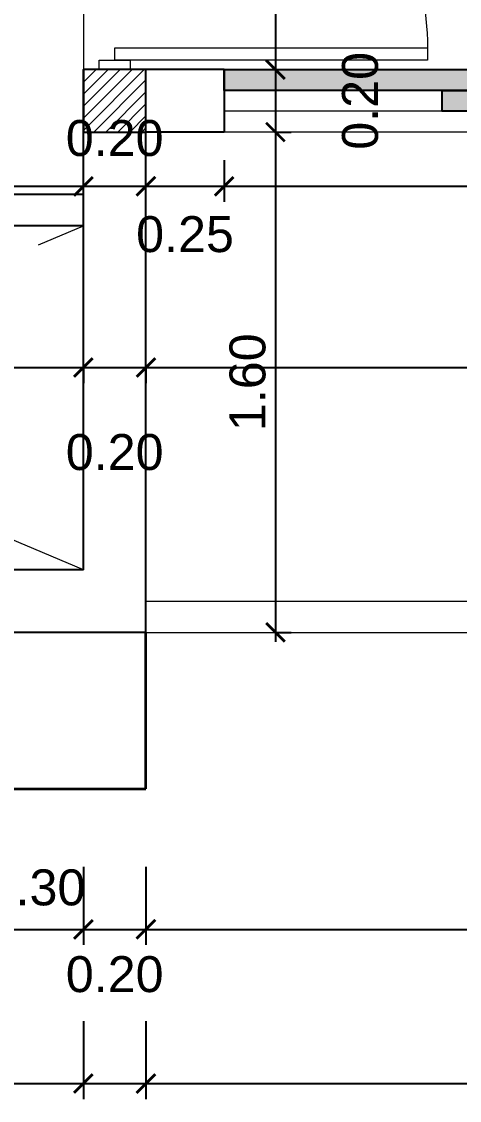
# Model space of a CAD drawing. Header units: feet. Extents: x -417 to 46, y -646 to -218.
# Drawn here: x -68.086 to -66.686, y -292.729 to -289.279 of the extents above; entities that cross this region are included whole.
import ezdxf

# ---------------------------------------------------------------- set-up
doc = ezdxf.new("R2010")
doc.units = ezdxf.units.FT
doc.header["$MEASUREMENT"] = 0
doc.linetypes.add('DASHED', pattern=[19.049999999999997, 12.7, -6.349999999999999])
for name, color, linetype, lineweight in [('A-GENM', 8, 'Continuous', 9), ('A-WALL', 4, 'Continuous', 25), ('closet', 8, 'Continuous', 5), ('DIM-COTAS', 1, 'Continuous', 5), ('MB', 2, 'Continuous', 20), ('Piso', 8, 'Continuous', 9), ('puertas', 8, 'Continuous', 9), ('vuelo', 251, 'DASHED', 13)]:
    doc.layers.add(name, color=color, linetype=linetype, lineweight=lineweight)
for name, color, linetype in [('columna', 9, 'Continuous'), ('DIM', 10, 'Continuous'), ('escalera', 2, 'Continuous'), ('PERT-VENT', 2, 'Continuous')]:
    doc.layers.add(name, color=color, linetype=linetype)
doc.styles.get("Standard").update_dxf_attribs({"font": 'arial.ttf', "height": 0.115})
doc.dimstyles.new('KEILY', dxfattribs={"dimtxt": 0.115, "dimasz": 0.06, "dimexe": 0.05, "dimexo": 0.2, "dimgap": 0.03, "dimtad": 1, "dimzin": 1, "dimdsep": 46, "dimtxsty": 'Standard', "dimblk": 'ARCHTICK', "dimcen": 2.5, "dimdle": 0.03, "dimclrd": 256, "dimclre": 256, "dimclrt": 7, "dimadec": 0, "dimazin": 0, "dimtfac": 1, "dimtmove": 2, "dimatfit": 3, "dimfxl": 0.2, "dimfxlon": 1, "dimtolj": 1, "dimtzin": 1, "dimarcsym": 0})

# ---------------------------------------------------------------- blocks, each defined once
blk = doc.blocks.new('A$C4D292AF4')
at = {"layer": 'puertas'}
for points in [[(0.02999999999997272, 0.04999999999999716), (0.06999999999999318, 0.04999999999999716), (0.06999999999999318, 1.049999999999997), (0.02999999999997272, 1.049999999999997)], [(0, 0), (0.02999999999997272, 0), (0.02999999999997272, 0.1000000000000014), (0, 0.1000000000000014)], [(0.9700000000000273, 0), (1, 0), (1, 0.1000000000000014), (0.9700000000000273, 0.1000000000000014)]]:
    blk.add_lwpolyline(points, close=True, dxfattribs=at)
blk.add_arc((0.06772249555149301, 0.1465265747330164), 0.9034762958651779, 357.0481173132512, 89.85556728879193, dxfattribs=at)
blk = doc.blocks.new('A$C6DF15AF1')
for points in [[(1.602687803210188, 0.1333333402945414), (2.399999964192546, 0.1333333402942856), (2.399999964192546, 0.2000000069610053), (1.602687803210301, 0.2000000069611474)], [(0.7955299393407813, 0.06666667362787848), (1.702687803210267, 0.0666666736277648), (1.702687803210324, 0.1333333402944561), (0.7955299393407813, 0.1333333402944845)], [(-3.580731799956993e-08, 6.960846121728537e-09), (0.8955299393409177, 6.961215603951132e-09), (0.8955299393408609, 0.06666667362782164), (-3.580731799956993e-08, 0.06666667362756584)]]:
    blk.add_hatch(color=256).paths.add_polyline_path(points)
at = {"layer": 'PERT-VENT', "extrusion": (-6.288880677460709e-16, -1.940366471243193e-15, -1)}
for points in [[(-1.602687803210188, 0.1333333402945414), (-2.399999964192546, 0.1333333402942856), (-2.399999964192546, 0.2000000069610053), (-1.602687803210301, 0.2000000069611474)], [(-0.7955299393407813, 0.06666667362787848), (-1.702687803210267, 0.0666666736277648), (-1.702687803210324, 0.1333333402944561), (-0.7955299393407813, 0.1333333402944845)], [(3.580731799956993e-08, 6.960846121728537e-09), (-0.8955299393409177, 6.961215603951132e-09), (-0.8955299393408609, 0.06666667362782164), (3.580731799956993e-08, 0.06666667362756584)]]:
    blk.add_lwpolyline(points, close=True, dxfattribs=at)
at = {"layer": 'Piso'}
for p, q in [((-3.580743168640765e-08, 0.2000000069620285), (2.399999964192546, 0.2000000069610053)), ((-3.580737484298879e-08, 6.960846121728537e-09), (2.399999964192659, 6.962011411815183e-09))]:
    blk.add_line(p, q, dxfattribs=at)
at = {"layer": 'Piso', "extrusion": (-6.288880677460709e-16, -1.940366471243193e-15, -1)}
for p, q in [((0.7955299393407813, 0.1333333402944845), (-3.580731799956993e-08, 0.1333333402942856)), ((1.702687803210267, 0.0666666736277648), (2.399999964192602, 0.0666666736277648))]:
    blk.add_line(p, q, dxfattribs=at)
blk = doc.blocks.new('_ArchTick')
at = {"layer": 'DIM-COTAS', "color": 0, "const_width": 0.15}
blk.add_lwpolyline([(-0.5, -0.5), (0.5, 0.5)], dxfattribs=at)
blk = doc.blocks.new('*D1096')
at = {"layer": 'Defpoints', "color": 0, "transparency": 16777216}
for p in [(-64.86451343938853, -291.2320755191466), (-59.97139579834058, -291.2320755191466), (-68.06451343938836, -291.7786972283984)]:
    blk.add_point(p, dxfattribs=at)
at = {"layer": 'DIM', "lineweight": -2, "transparency": 16777216}
for p, q in [((-59.97139579834058, -291.8086972283983), (-59.97139579834058, -291.2020755191467)), ((-60.17139579834058, -291.2320755191466), (-59.92139579834058, -291.2320755191466)), ((-60.17139579834058, -291.7786972283984), (-59.92139579834058, -291.7786972283984))]:
    blk.add_line(p, q, dxfattribs=at)
at = {"layer": 'DIM', "lineweight": -2, "transparency": 16777216, "xscale": 0.06, "yscale": 0.06, "zscale": 0.06}
for p, rotation in [((-59.97139579834058, -291.2320755191466), 90), ((-59.97139579834058, -291.7786972283984), 270)]:
    blk.add_blockref('_ArchTick', p, dxfattribs=dict(at, rotation=rotation))
at = {"layer": 'DIM', "color": 7, "transparency": 16777216, "insert": (-60.06011169192853, -291.5053863737725), "char_height": 0.115, "attachment_point": 5, "rotation": 90}
blk.add_mtext('\\A1;0.55', dxfattribs=at)
blk = doc.blocks.new('*D1236')
at = {"layer": 'Defpoints', "color": 0, "transparency": 16777216}
for p in [(-67.8882630369246, -291.0320755191466), (-68.18826303692464, -291.2320755191466), (-67.8882630369246, -292.1819140147135)]:
    blk.add_point(p, dxfattribs=at)
at = {"layer": 'DIM', "lineweight": -2, "transparency": 16777216}
for p, q in [((-68.18826303692464, -291.9819140147135), (-68.18826303692464, -292.2319140147135)), ((-67.8882630369246, -291.9819140147135), (-67.8882630369246, -292.2319140147135)), ((-68.21826303692464, -292.1819140147135), (-67.8582630369246, -292.1819140147135))]:
    blk.add_line(p, q, dxfattribs=at)
at = {"layer": 'DIM', "lineweight": -2, "transparency": 16777216, "xscale": 0.06, "yscale": 0.06, "zscale": 0.06, "rotation": 180}
blk.add_blockref('_ArchTick', (-68.18826303692464, -292.1819140147135), dxfattribs=at)
at = {"layer": 'DIM', "lineweight": -2, "transparency": 16777216, "xscale": 0.06, "yscale": 0.06, "zscale": 0.06}
blk.add_blockref('_ArchTick', (-67.8882630369246, -292.1819140147135), dxfattribs=at)
at = {"layer": 'DIM', "color": 7, "transparency": 16777216, "insert": (-68.03826303692462, -292.0484707374179), "char_height": 0.115, "attachment_point": 5}
blk.add_mtext('\\A1;0.30', dxfattribs=at)
blk = doc.blocks.new('*D1237')
at = {"layer": 'Defpoints', "color": 0, "transparency": 16777216}
for p in [(-67.8882630369246, -291.0320755191466), (-67.68826303692467, -291.2320755191466), (-67.68826303692467, -292.1819140147135)]:
    blk.add_point(p, dxfattribs=at)
at = {"layer": 'DIM', "lineweight": -2, "transparency": 16777216}
for p, q in [((-67.8882630369246, -291.9819140147135), (-67.8882630369246, -292.2319140147135)), ((-67.68826303692467, -291.9819140147135), (-67.68826303692467, -292.2319140147135)), ((-67.9182630369246, -292.1819140147135), (-67.65826303692467, -292.1819140147135))]:
    blk.add_line(p, q, dxfattribs=at)
at = {"layer": 'DIM', "lineweight": -2, "transparency": 16777216, "xscale": 0.06, "yscale": 0.06, "zscale": 0.06, "rotation": 180}
blk.add_blockref('_ArchTick', (-67.8882630369246, -292.1819140147135), dxfattribs=at)
at = {"layer": 'DIM', "lineweight": -2, "transparency": 16777216, "xscale": 0.06, "yscale": 0.06, "zscale": 0.06}
blk.add_blockref('_ArchTick', (-67.68826303692467, -292.1819140147135), dxfattribs=at)
at = {"layer": 'DIM', "color": 7, "transparency": 16777216, "insert": (-67.78826303692463, -292.3259754264685), "char_height": 0.115, "attachment_point": 5}
blk.add_mtext('\\A1;0.20', dxfattribs=at)
blk = doc.blocks.new('*D1238')
at = {"layer": 'Defpoints', "color": 0, "transparency": 16777216}
for p in [(-64.6882630369247, -290.4820755191466), (-67.68826303692467, -291.2320755191466), (-64.6882630369247, -292.1819140147135)]:
    blk.add_point(p, dxfattribs=at)
at = {"layer": 'DIM', "lineweight": -2, "transparency": 16777216}
for p, q in [((-67.68826303692467, -291.9819140147135), (-67.68826303692467, -292.2319140147135)), ((-64.6882630369247, -291.9819140147135), (-64.6882630369247, -292.2319140147135)), ((-67.71826303692467, -292.1819140147135), (-64.6582630369247, -292.1819140147135))]:
    blk.add_line(p, q, dxfattribs=at)
at = {"layer": 'DIM', "lineweight": -2, "transparency": 16777216, "xscale": 0.06, "yscale": 0.06, "zscale": 0.06, "rotation": 180}
blk.add_blockref('_ArchTick', (-67.68826303692467, -292.1819140147135), dxfattribs=at)
at = {"layer": 'DIM', "lineweight": -2, "transparency": 16777216, "xscale": 0.06, "yscale": 0.06, "zscale": 0.06}
blk.add_blockref('_ArchTick', (-64.6882630369247, -292.1819140147135), dxfattribs=at)
at = {"layer": 'DIM', "color": 7, "transparency": 16777216, "insert": (-66.18826303692468, -292.0931588987517), "char_height": 0.115, "attachment_point": 5}
blk.add_mtext('\\A1;3.00', dxfattribs=at)
blk = doc.blocks.new('*D1082')
at = {"layer": 'Defpoints', "color": 0, "transparency": 16777216}
for p in [(-70.48826303692451, -291.0320755191466), (-67.8882630369246, -291.0320755191466), (-67.8882630369246, -292.6751348344565)]:
    blk.add_point(p, dxfattribs=at)
at = {"layer": 'DIM', "lineweight": -2, "transparency": 16777216}
for p, q in [((-70.48826303692451, -292.4751348344565), (-70.48826303692451, -292.7251348344565)), ((-67.8882630369246, -292.4751348344565), (-67.8882630369246, -292.7251348344565)), ((-70.51826303692451, -292.6751348344565), (-67.8582630369246, -292.6751348344565))]:
    blk.add_line(p, q, dxfattribs=at)
at = {"layer": 'DIM', "lineweight": -2, "transparency": 16777216, "xscale": 0.06, "yscale": 0.06, "zscale": 0.06, "rotation": 180}
blk.add_blockref('_ArchTick', (-70.48826303692451, -292.6751348344565), dxfattribs=at)
at = {"layer": 'DIM', "lineweight": -2, "transparency": 16777216, "xscale": 0.06, "yscale": 0.06, "zscale": 0.06}
blk.add_blockref('_ArchTick', (-67.8882630369246, -292.6751348344565), dxfattribs=at)
at = {"layer": 'DIM', "color": 7, "transparency": 16777216, "insert": (-69.18826303692455, -292.5864189408685), "char_height": 0.115, "attachment_point": 5}
blk.add_mtext('\\A1;2.60', dxfattribs=at)
blk = doc.blocks.new('*D1083')
at = {"layer": 'Defpoints', "color": 0, "transparency": 16777216}
for p in [(-67.8882630369246, -291.0320755191466), (-67.68826303692467, -291.2320755191466), (-67.68826303692467, -292.6751348344565)]:
    blk.add_point(p, dxfattribs=at)
at = {"layer": 'DIM', "lineweight": -2, "transparency": 16777216}
for p, q in [((-67.8882630369246, -292.4751348344565), (-67.8882630369246, -292.7251348344565)), ((-67.68826303692467, -292.4751348344565), (-67.68826303692467, -292.7251348344565)), ((-67.9182630369246, -292.6751348344565), (-67.65826303692467, -292.6751348344565))]:
    blk.add_line(p, q, dxfattribs=at)
at = {"layer": 'DIM', "lineweight": -2, "transparency": 16777216, "xscale": 0.06, "yscale": 0.06, "zscale": 0.06, "rotation": 180}
blk.add_blockref('_ArchTick', (-67.8882630369246, -292.6751348344565), dxfattribs=at)
at = {"layer": 'DIM', "lineweight": -2, "transparency": 16777216, "xscale": 0.06, "yscale": 0.06, "zscale": 0.06}
blk.add_blockref('_ArchTick', (-67.68826303692467, -292.6751348344565), dxfattribs=at)
at = {"layer": 'DIM', "color": 7, "transparency": 16777216, "insert": (-67.78826303692463, -292.9462825152205), "char_height": 0.115, "attachment_point": 5}
blk.add_mtext('\\A1;0.20', dxfattribs=at)
blk = doc.blocks.new('*D1084')
at = {"layer": 'Defpoints', "color": 0, "transparency": 16777216}
for p in [(-64.6882630369247, -290.4820755191466), (-67.68826303692467, -291.2320755191466), (-64.6882630369247, -292.6751348344565)]:
    blk.add_point(p, dxfattribs=at)
at = {"layer": 'DIM', "lineweight": -2, "transparency": 16777216}
for p, q in [((-67.68826303692467, -292.4751348344565), (-67.68826303692467, -292.7251348344565)), ((-64.6882630369247, -292.4751348344565), (-64.6882630369247, -292.7251348344565)), ((-67.71826303692467, -292.6751348344565), (-64.6582630369247, -292.6751348344565))]:
    blk.add_line(p, q, dxfattribs=at)
at = {"layer": 'DIM', "lineweight": -2, "transparency": 16777216, "xscale": 0.06, "yscale": 0.06, "zscale": 0.06, "rotation": 180}
blk.add_blockref('_ArchTick', (-67.68826303692467, -292.6751348344565), dxfattribs=at)
at = {"layer": 'DIM', "lineweight": -2, "transparency": 16777216, "xscale": 0.06, "yscale": 0.06, "zscale": 0.06}
blk.add_blockref('_ArchTick', (-64.6882630369247, -292.6751348344565), dxfattribs=at)
at = {"layer": 'DIM', "color": 7, "transparency": 16777216, "insert": (-66.18826303692468, -292.5863797184947), "char_height": 0.115, "attachment_point": 5}
blk.add_mtext('\\A1;3.00', dxfattribs=at)
blk = doc.blocks.new('*D1086')
at = {"layer": 'Defpoints', "color": 0, "transparency": 16777216}
for p in [(-77.73826303692454, -292.7251348344565), (-60.63826303692463, -292.7251348344565), (-60.63826303692463, -293.3160099214625)]:
    blk.add_point(p, dxfattribs=at)
at = {"layer": 'DIM', "lineweight": -2, "transparency": 16777216}
for p, q in [((-77.73826303692454, -293.1160099214625), (-77.73826303692454, -293.3660099214625)), ((-60.63826303692463, -293.1160099214625), (-60.63826303692463, -293.3660099214625)), ((-77.76826303692454, -293.3160099214625), (-60.60826303692463, -293.3160099214625))]:
    blk.add_line(p, q, dxfattribs=at)
at = {"layer": 'DIM', "lineweight": -2, "transparency": 16777216, "xscale": 0.06, "yscale": 0.06, "zscale": 0.06, "rotation": 180}
blk.add_blockref('_ArchTick', (-77.73826303692454, -293.3160099214625), dxfattribs=at)
at = {"layer": 'DIM', "lineweight": -2, "transparency": 16777216, "xscale": 0.06, "yscale": 0.06, "zscale": 0.06}
blk.add_blockref('_ArchTick', (-60.63826303692463, -293.3160099214625), dxfattribs=at)
at = {"layer": 'DIM', "color": 7, "transparency": 16777216, "insert": (-69.18826303692458, -293.2272940278744), "char_height": 0.115, "attachment_point": 5}
blk.add_mtext('\\A1;17.10', dxfattribs=at)
blk = doc.blocks.new('*D1147')
at = {"layer": 'Defpoints', "color": 0, "transparency": 16777216}
for p in [(-67.88826303692468, -289.805469226173), (-67.88826303692468, -290.1223482145712), (-70.48826303692454, -290.1781175338058)]:
    blk.add_point(p, dxfattribs=at)
at = {"layer": 'DIM', "lineweight": -2, "transparency": 16777216}
for p, q in [((-70.48826303692454, -289.9781175338059), (-70.48826303692454, -289.755469226173)), ((-67.88826303692468, -289.9223482145712), (-67.88826303692468, -289.755469226173)), ((-70.51826303692454, -289.805469226173), (-67.85826303692468, -289.805469226173))]:
    blk.add_line(p, q, dxfattribs=at)
at = {"layer": 'DIM', "lineweight": -2, "transparency": 16777216, "xscale": 0.06, "yscale": 0.06, "zscale": 0.06, "rotation": 180}
blk.add_blockref('_ArchTick', (-70.48826303692454, -289.805469226173), dxfattribs=at)
at = {"layer": 'DIM', "lineweight": -2, "transparency": 16777216, "xscale": 0.06, "yscale": 0.06, "zscale": 0.06}
blk.add_blockref('_ArchTick', (-67.88826303692468, -289.805469226173), dxfattribs=at)
at = {"layer": 'DIM', "color": 7, "transparency": 16777216, "insert": (-69.18826303692461, -289.716753332585), "char_height": 0.115, "attachment_point": 5}
blk.add_mtext('\\A1;2.60', dxfattribs=at)
blk = doc.blocks.new('*D1148')
at = {"layer": 'Defpoints', "color": 0, "transparency": 16777216}
for p in [(-67.6882630369248, -289.805469226173), (-67.6882630369248, -290.0971067459801), (-67.88826303692468, -290.1223482145712)]:
    blk.add_point(p, dxfattribs=at)
at = {"layer": 'DIM', "lineweight": -2, "transparency": 16777216}
for p, q in [((-67.88826303692468, -289.9223482145712), (-67.88826303692468, -289.755469226173)), ((-67.6882630369248, -289.8971067459801), (-67.6882630369248, -289.755469226173)), ((-67.91826303692469, -289.805469226173), (-67.6582630369248, -289.805469226173))]:
    blk.add_line(p, q, dxfattribs=at)
at = {"layer": 'DIM', "lineweight": -2, "transparency": 16777216, "xscale": 0.06, "yscale": 0.06, "zscale": 0.06, "rotation": 180}
blk.add_blockref('_ArchTick', (-67.88826303692468, -289.805469226173), dxfattribs=at)
at = {"layer": 'DIM', "lineweight": -2, "transparency": 16777216, "xscale": 0.06, "yscale": 0.06, "zscale": 0.06}
blk.add_blockref('_ArchTick', (-67.6882630369248, -289.805469226173), dxfattribs=at)
at = {"layer": 'DIM', "color": 7, "transparency": 16777216, "insert": (-67.78826303692475, -289.651753332585), "char_height": 0.115, "attachment_point": 5}
blk.add_mtext('\\A1;0.20', dxfattribs=at)
blk = doc.blocks.new('*D1164')
at = {"layer": 'Defpoints', "color": 0, "transparency": 16777216}
for p in [(-67.43826300111726, -289.5223482076092), (-67.43826300111726, -289.805469226173), (-67.6882630369248, -290.0971067459801)]:
    blk.add_point(p, dxfattribs=at)
at = {"layer": 'DIM', "lineweight": -2, "transparency": 16777216}
for p, q in [((-67.43826300111726, -289.7223482076092), (-67.43826300111726, -289.855469226173)), ((-67.6882630369248, -289.8971067459801), (-67.6882630369248, -289.755469226173)), ((-67.7182630369248, -289.805469226173), (-67.40826300111726, -289.805469226173))]:
    blk.add_line(p, q, dxfattribs=at)
at = {"layer": 'DIM', "lineweight": -2, "transparency": 16777216, "xscale": 0.06, "yscale": 0.06, "zscale": 0.06, "rotation": 180}
blk.add_blockref('_ArchTick', (-67.6882630369248, -289.805469226173), dxfattribs=at)
at = {"layer": 'DIM', "lineweight": -2, "transparency": 16777216, "xscale": 0.06, "yscale": 0.06, "zscale": 0.06}
blk.add_blockref('_ArchTick', (-67.43826300111726, -289.805469226173), dxfattribs=at)
at = {"layer": 'DIM', "color": 7, "transparency": 16777216, "insert": (-67.56326301902104, -289.959185119761), "char_height": 0.115, "attachment_point": 5}
blk.add_mtext('\\A1;0.25', dxfattribs=at)
blk = doc.blocks.new('*D1165')
at = {"layer": 'Defpoints', "color": 0, "transparency": 16777216}
for p in [(-67.43826300111726, -289.5223482076092), (-65.03826303692477, -289.5223482145712), (-65.03826303692477, -289.805469226173)]:
    blk.add_point(p, dxfattribs=at)
at = {"layer": 'DIM', "lineweight": -2, "transparency": 16777216}
for p, q in [((-67.43826300111726, -289.7223482076092), (-67.43826300111726, -289.855469226173)), ((-65.03826303692477, -289.7223482145712), (-65.03826303692477, -289.855469226173)), ((-67.46826300111726, -289.805469226173), (-65.00826303692477, -289.805469226173))]:
    blk.add_line(p, q, dxfattribs=at)
at = {"layer": 'DIM', "lineweight": -2, "transparency": 16777216, "xscale": 0.06, "yscale": 0.06, "zscale": 0.06, "rotation": 180}
blk.add_blockref('_ArchTick', (-67.43826300111726, -289.805469226173), dxfattribs=at)
at = {"layer": 'DIM', "lineweight": -2, "transparency": 16777216, "xscale": 0.06, "yscale": 0.06, "zscale": 0.06}
blk.add_blockref('_ArchTick', (-65.03826303692477, -289.805469226173), dxfattribs=at)
at = {"layer": 'DIM', "color": 7, "transparency": 16777216, "insert": (-66.23826301902102, -289.716753332585), "char_height": 0.115, "attachment_point": 5}
blk.add_mtext('\\A1;2.40', dxfattribs=at)
blk = doc.blocks.new('*D1352')
at = {"layer": 'Defpoints', "color": 0, "transparency": 16777216}
for p in [(-67.88826303692468, -290.2320755191467), (-67.88826303692468, -290.3849769918302), (-70.48826303692452, -290.710092158413)]:
    blk.add_point(p, dxfattribs=at)
at = {"layer": 'DIM', "lineweight": -2, "transparency": 16777216}
for p, q in [((-70.48826303692452, -290.510092158413), (-70.48826303692452, -290.3349769918302)), ((-70.51826303692452, -290.3849769918302), (-67.85826303692468, -290.3849769918302)), ((-67.88826303692468, -290.3849769918302), (-67.88826303692468, -290.4349769918302))]:
    blk.add_line(p, q, dxfattribs=at)
at = {"layer": 'DIM', "lineweight": -2, "transparency": 16777216, "xscale": 0.06, "yscale": 0.06, "zscale": 0.06, "rotation": 180}
blk.add_blockref('_ArchTick', (-70.48826303692452, -290.3849769918302), dxfattribs=at)
at = {"layer": 'DIM', "lineweight": -2, "transparency": 16777216, "xscale": 0.06, "yscale": 0.06, "zscale": 0.06}
blk.add_blockref('_ArchTick', (-67.88826303692468, -290.3849769918302), dxfattribs=at)
at = {"layer": 'DIM', "color": 7, "transparency": 16777216, "insert": (-69.44736621655235, -290.2937082333036), "char_height": 0.115, "attachment_point": 5}
blk.add_mtext('\\A1;2.60', dxfattribs=at)
blk = doc.blocks.new('*D1353')
at = {"layer": 'Defpoints', "color": 0, "transparency": 16777216}
for p in [(-67.6882630369248, -290.1899072336977), (-67.88826303692468, -290.2320755191467), (-67.6882630369248, -290.3849769918302)]:
    blk.add_point(p, dxfattribs=at)
at = {"layer": 'DIM', "lineweight": -2, "transparency": 16777216}
for p, q in [((-67.91826303692469, -290.3849769918302), (-67.6582630369248, -290.3849769918302)), ((-67.88826303692468, -290.3849769918302), (-67.88826303692468, -290.4349769918302)), ((-67.6882630369248, -290.3849769918302), (-67.6882630369248, -290.4349769918302))]:
    blk.add_line(p, q, dxfattribs=at)
at = {"layer": 'DIM', "lineweight": -2, "transparency": 16777216, "xscale": 0.06, "yscale": 0.06, "zscale": 0.06, "rotation": 180}
blk.add_blockref('_ArchTick', (-67.88826303692468, -290.3849769918302), dxfattribs=at)
at = {"layer": 'DIM', "lineweight": -2, "transparency": 16777216, "xscale": 0.06, "yscale": 0.06, "zscale": 0.06}
blk.add_blockref('_ArchTick', (-67.6882630369248, -290.3849769918302), dxfattribs=at)
at = {"layer": 'DIM', "color": 7, "transparency": 16777216, "insert": (-67.78826303692475, -290.6561246725942), "char_height": 0.115, "attachment_point": 5}
blk.add_mtext('\\A1;0.20', dxfattribs=at)
blk = doc.blocks.new('*D1354')
at = {"layer": 'Defpoints', "color": 0, "transparency": 16777216}
for p in [(-64.68826303692475, -290.165523205408), (-67.6882630369248, -290.1899072336977), (-64.68826303692475, -290.3849769918302)]:
    blk.add_point(p, dxfattribs=at)
at = {"layer": 'DIM', "lineweight": -2, "transparency": 16777216}
for p, q in [((-67.7182630369248, -290.3849769918302), (-64.65826303692475, -290.3849769918302)), ((-67.6882630369248, -290.3849769918302), (-67.6882630369248, -290.4349769918302)), ((-64.68826303692475, -290.365523205408), (-64.68826303692475, -290.4349769918302))]:
    blk.add_line(p, q, dxfattribs=at)
at = {"layer": 'DIM', "lineweight": -2, "transparency": 16777216, "xscale": 0.06, "yscale": 0.06, "zscale": 0.06, "rotation": 180}
blk.add_blockref('_ArchTick', (-67.6882630369248, -290.3849769918302), dxfattribs=at)
at = {"layer": 'DIM', "lineweight": -2, "transparency": 16777216, "xscale": 0.06, "yscale": 0.06, "zscale": 0.06}
blk.add_blockref('_ArchTick', (-64.68826303692475, -290.3849769918302), dxfattribs=at)
at = {"layer": 'DIM', "color": 7, "transparency": 16777216, "insert": (-66.18826303692478, -290.2962218758684), "char_height": 0.115, "attachment_point": 5}
blk.add_mtext('\\A1;3.00', dxfattribs=at)
blk = doc.blocks.new('*D1207')
at = {"layer": 'Defpoints', "color": 0, "transparency": 16777216}
for p in [(-67.68826303692452, -288.4320755191467), (-67.43826300111715, -289.4320755191467), (-67.27410990406314, -289.4320755191467)]:
    blk.add_point(p, dxfattribs=at)
at = {"layer": 'DIM', "lineweight": -2, "transparency": 16777216}
for p, q in [((-67.27410990406314, -288.4020755191468), (-67.27410990406314, -289.4620755191467)), ((-67.47410990406314, -288.4320755191467), (-67.22410990406314, -288.4320755191467)), ((-67.27410990406314, -289.4320755191467), (-67.22410990406314, -289.4320755191467))]:
    blk.add_line(p, q, dxfattribs=at)
at = {"layer": 'DIM', "lineweight": -2, "transparency": 16777216, "xscale": 0.06, "yscale": 0.06, "zscale": 0.06}
for p, rotation in [((-67.27410990406314, -288.4320755191467), 90), ((-67.27410990406314, -289.4320755191467), 270)]:
    blk.add_blockref('_ArchTick', p, dxfattribs=dict(at, rotation=rotation))
at = {"layer": 'DIM', "color": 7, "transparency": 16777216, "insert": (-67.36282579765107, -288.9320755191467), "char_height": 0.115, "attachment_point": 5, "rotation": 90}
blk.add_mtext('\\A1;1.00', dxfattribs=at)
blk = doc.blocks.new('*D1208')
at = {"layer": 'Defpoints', "color": 0, "transparency": 16777216}
for p in [(-67.43826300111715, -289.4320755191467), (-67.43826300111726, -289.6320755121847), (-67.27410990406314, -289.6320755121847)]:
    blk.add_point(p, dxfattribs=at)
at = {"layer": 'DIM', "lineweight": -2, "transparency": 16777216}
for p, q in [((-67.27410990406314, -289.4020755191467), (-67.27410990406314, -289.6620755121846)), ((-67.27410990406314, -289.4320755191467), (-67.22410990406314, -289.4320755191467)), ((-67.27410990406314, -289.6320755121847), (-67.22410990406314, -289.6320755121847))]:
    blk.add_line(p, q, dxfattribs=at)
at = {"layer": 'DIM', "lineweight": -2, "transparency": 16777216, "xscale": 0.06, "yscale": 0.06, "zscale": 0.06}
for p, rotation in [((-67.27410990406314, -289.4320755191467), 90), ((-67.27410990406314, -289.6320755121847), 270)]:
    blk.add_blockref('_ArchTick', p, dxfattribs=dict(at, rotation=rotation))
at = {"layer": 'DIM', "color": 7, "transparency": 16777216, "insert": (-67.0029622232991, -289.5320755156657), "char_height": 0.115, "attachment_point": 5, "rotation": 90}
blk.add_mtext('\\A1;0.20', dxfattribs=at)
blk = doc.blocks.new('*D1209')
at = {"layer": 'Defpoints', "color": 0, "transparency": 16777216}
for p in [(-67.43826300111726, -289.6320755121847), (-67.42917579193157, -291.2320755191466), (-67.27410990406314, -291.2320755191466)]:
    blk.add_point(p, dxfattribs=at)
at = {"layer": 'DIM', "lineweight": -2, "transparency": 16777216}
for p, q in [((-67.27410990406314, -289.6020755121847), (-67.27410990406314, -291.2620755191466)), ((-67.27410990406314, -289.6320755121847), (-67.22410990406314, -289.6320755121847)), ((-67.27410990406314, -291.2320755191466), (-67.22410990406314, -291.2320755191466))]:
    blk.add_line(p, q, dxfattribs=at)
at = {"layer": 'DIM', "lineweight": -2, "transparency": 16777216, "xscale": 0.06, "yscale": 0.06, "zscale": 0.06}
for p, rotation in [((-67.27410990406314, -289.6320755121847), 90), ((-67.27410990406314, -291.2320755191466), 270)]:
    blk.add_blockref('_ArchTick', p, dxfattribs=dict(at, rotation=rotation))
at = {"layer": 'DIM', "color": 7, "transparency": 16777216, "insert": (-67.36282579765107, -290.4320755156656), "char_height": 0.115, "attachment_point": 5, "rotation": 90}
blk.add_mtext('\\A1;1.60', dxfattribs=at)
blk = doc.blocks.new('A$C012446DC')
at = {"layer": 'Piso'}
h = blk.add_hatch(dxfattribs=at)
h.set_pattern_fill('ANSI31', color=256, scale=0.008571428573519295, angle=180)
h.set_pattern_definition([(225, (206536.0643219097, 1154820.960067714), (0.01924340597841342, -0.01924340597841342), [])])
h.paths.add_polyline_path([(6.844697054475546e-06, 8.124141004373087e-07), (0.2000068446968726, 8.124141004373087e-07), (0.2000068446968726, 0.2000008124142596), (6.844697054475546e-06, 0.2000008124142596)])
at = {"layer": 'columna'}
blk.add_lwpolyline([(0.2000068446968726, 0.2000008124143733), (6.844697054475546e-06, 0.2000008124143733), (6.844697054475546e-06, 8.124143278109841e-07), (0.2000068446968726, 8.124143278109841e-07)], close=True, dxfattribs=at)
blk = doc.blocks.new('A$C387E0859')
blk.add_blockref('A$C012446DC', (5.999992080101435, -5.993351805955172e-07))

msp = doc.modelspace()

# ---------------------------------------------------------------- linework, layer by layer
at = {"layer": 'A-GENM'}
for p, q in [((-67.68826303692467, -291.1320755191459), (-64.58826303692456, -291.1320755191459)), ((-67.68826303692467, -291.2320755191458), (-64.4882630369246, -291.2320755191459))]:
    msp.add_line(p, q, dxfattribs=at)
at = {"layer": 'A-WALL'}
for p, q in [((-67.43826303692458, -289.4320755191459), (-67.88826303692477, -289.432075519146)), ((-67.88826303692437, -291.0320755191459), (-67.88826303692477, -289.432075519146)), ((-67.43826303692458, -289.432075519146), (-67.43826303692458, -289.632075519146)), ((-67.43826303692458, -289.632075519146), (-67.6882630369249, -289.632075519146)), ((-67.68826303692435, -291.2320755191458), (-67.6882630369249, -289.632075519146)), ((-67.88826303692437, -291.0320755191459), (-68.18826303692455, -291.0320755191459)), ((-67.68826303692435, -291.2320755191458), (-68.1882630369245, -291.232075519146))]:
    msp.add_line(p, q, dxfattribs=at)
at = {"layer": 'closet'}
msp.add_line((-67.88826303692446, -288.432075519146), (-67.88826303692437, -289.432075519146), dxfattribs=at)
at = {"layer": 'escalera'}
for p, q in [((-67.8882630369246, -289.832075519146), (-70.48826303692456, -289.8320755191459)), ((-67.8882630369246, -289.932075519146), (-70.48826303692456, -289.9320755191459))]:
    msp.add_line(p, q, dxfattribs=at)
at = {"layer": 'MB', "lineweight": 35, "extrusion": (2.367830459082805e-12, 8.947716500357897e-16, -1)}
msp.add_line((-67.68826228924982, -291.7320755191458), (-67.68826228924965, -291.2320755191458), dxfattribs=at)
at = {"layer": 'MB', "lineweight": 35, "extrusion": (-2.367830459082805e-12, 8.947716500357897e-16, -1)}
msp.add_line((-70.68826303692421, -291.7320755191458), (-67.68826228924985, -291.732075519146), dxfattribs=at)
at = {"layer": 'vuelo', "ltscale": 0.02}
for p, q in [((-70.48826303692451, -291.0320755191458), (-67.8882630369246, -289.932075519146)), ((-67.8882630369246, -291.0320755191459), (-70.48826303692456, -289.9320755191459))]:
    msp.add_line(p, q, dxfattribs=at)

# ---------------------------------------------------------------- block references
msp.add_blockref('A$C387E0859', (-73.88826196172249, -289.6320757322258))
at = {"xscale": -1}
msp.add_blockref('A$C6DF15AF1', (-65.0382630369246, -289.6320755191459), dxfattribs=at)
at = {"layer": 'puertas', "extrusion": (-1.940366471243193e-15, 6.288880677460713e-16, -1), "xscale": 1.000288939019299, "yscale": 1.000288939019299, "zscale": 1.000288939019299, "rotation": 90}
msp.add_blockref('A$C4D292AF4', (67.83827748387546, -289.4323644581653), dxfattribs=at)

# ---------------------------------------------------------------- dimensions: what is measured, and where the dimension line sits
at = {"layer": 'DIM'}
for base, p1, p2, picture, middle in [((-67.27410990406314, -289.4320755191467), (-67.68826303692452, -288.4320755191467), (-67.43826300111715, -289.4320755191467), '*D1207', (-67.36282579765107, -288.9320755191467)), ((-67.27410990406314, -289.6320755121847), (-67.43826300111715, -289.4320755191467), (-67.43826300111726, -289.6320755121847), '*D1208', (-67.0029622232991, -289.5320755156657)), ((-67.27410990406314, -291.2320755191466), (-67.43826300111726, -289.6320755121847), (-67.42917579193157, -291.2320755191466), '*D1209', (-67.36282579765107, -290.4320755156656)), ((-59.97139579834058, -291.2320755191466), (-68.06451343938836, -291.7786972283984), (-64.86451343938853, -291.2320755191466), '*D1096', (-60.06011169192853, -291.5053863737725))]:
    dim = msp.add_linear_dim(base=base, p1=p1, p2=p2, angle=90, dimstyle='KEILY', dxfattribs=at)
    dim.commit()
    dim.dimension.update_dxf_attribs({"geometry": picture, "text_midpoint": middle})
for base, p1, p2, picture, middle in [((-67.43826300111726, -289.805469226173), (-67.6882630369248, -290.0971067459801), (-67.43826300111726, -289.5223482076092), '*D1164', (-67.56326301902104, -289.959185119761)), ((-65.03826303692477, -289.805469226173), (-67.43826300111726, -289.5223482076092), (-65.03826303692477, -289.5223482145712), '*D1165', (-66.23826301902102, -289.716753332585)), ((-67.6882630369248, -289.805469226173), (-67.88826303692468, -290.1223482145712), (-67.6882630369248, -290.0971067459801), '*D1148', (-67.78826303692475, -289.651753332585)), ((-67.88826303692468, -289.805469226173), (-70.48826303692454, -290.1781175338058), (-67.88826303692468, -290.1223482145712), '*D1147', (-69.18826303692461, -289.716753332585)), ((-64.68826303692475, -290.3849769918302), (-67.6882630369248, -290.1899072336977), (-64.68826303692475, -290.165523205408), '*D1354', (-66.18826303692478, -290.2962218758684)), ((-67.6882630369248, -290.3849769918302), (-67.88826303692468, -290.2320755191467), (-67.6882630369248, -290.1899072336977), '*D1353', (-67.78826303692475, -290.6561246725942)), ((-64.6882630369247, -292.1819140147135), (-67.68826303692467, -291.2320755191466), (-64.6882630369247, -290.4820755191466), '*D1238', (-66.18826303692468, -292.0931588987517)), ((-64.6882630369247, -292.6751348344565), (-67.68826303692467, -291.2320755191466), (-64.6882630369247, -290.4820755191466), '*D1084', (-66.18826303692468, -292.5863797184947)), ((-67.8882630369246, -292.6751348344565), (-70.48826303692451, -291.0320755191466), (-67.8882630369246, -291.0320755191466), '*D1082', (-69.18826303692455, -292.5864189408685)), ((-67.68826303692467, -292.6751348344565), (-67.8882630369246, -291.0320755191466), (-67.68826303692467, -291.2320755191466), '*D1083', (-67.78826303692463, -292.9462825152205)), ((-60.63826303692463, -293.3160099214625), (-77.73826303692454, -292.7251348344565), (-60.63826303692463, -292.7251348344565), '*D1086', (-69.18826303692458, -293.2272940278744))]:
    dim = msp.add_linear_dim(base=base, p1=p1, p2=p2, dimstyle='KEILY', dxfattribs=at)
    dim.commit()
    dim.dimension.update_dxf_attribs({"geometry": picture, "text_midpoint": middle})
for base, p1, p2, picture, middle in [((-67.88826303692468, -290.3849769918302), (-70.48826303692452, -290.710092158413), (-67.88826303692468, -290.2320755191467), '*D1352', (-69.44736621655235, -290.2937082333036)), ((-67.8882630369246, -292.1819140147135), (-68.18826303692464, -291.2320755191466), (-67.8882630369246, -291.0320755191466), '*D1236', (-68.03826303692462, -292.0484707374179)), ((-67.68826303692467, -292.1819140147135), (-67.8882630369246, -291.0320755191466), (-67.68826303692467, -291.2320755191466), '*D1237', (-67.78826303692463, -292.3259754264685))]:
    dim = msp.add_linear_dim(base=base, p1=p1, p2=p2, dimstyle='KEILY', dxfattribs=at)
    dim.commit()
    dim.dimension.update_dxf_attribs({"geometry": picture, "text_midpoint": middle, "dimtype": 160})

doc.saveas('drawing.dxf')
